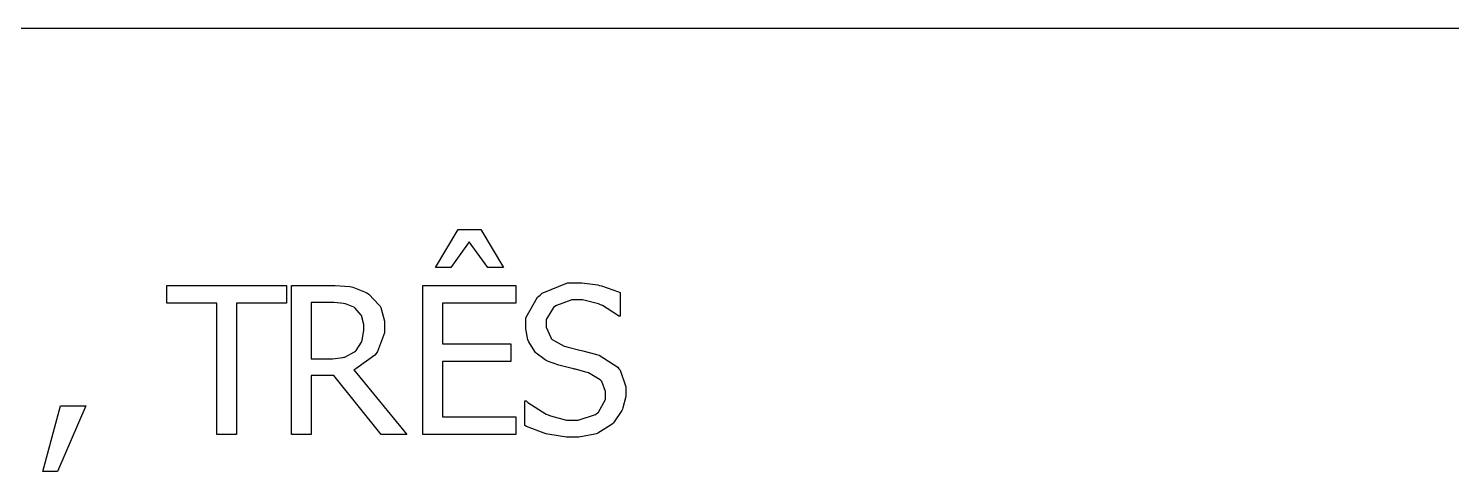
# Model space of a CAD drawing. Header units: millimetres. Extents: x 1974 to 2099, y 1386 to 1555.
# Drawn here: x 2094.708 to 2096.323, y 1478.806 to 1479.308 of the extents above; entities that cross this region are included whole.
import ezdxf

# ---------------------------------------------------------------- set-up
doc = ezdxf.new("R2010")
doc.units = ezdxf.units.MM
doc.layers.add('TEXTO', color=4, linetype='Continuous')

msp = doc.modelspace()

# ---------------------------------------------------------------- linework, layer by layer
at = {"layer": 'TEXTO', "color": 0}
for p, q in [((2098.7779, 1479.3082), (2069.8934, 1479.3082)), ((2095.17, 1479.0372), (2095.1958, 1479.0801)), ((2095.1958, 1479.0801), (2095.2217, 1479.0801)), ((2095.2217, 1479.0801), (2095.2475, 1479.0372)), ((2095.2217, 1479.0801), (2095.2217, 1479.0801)), ((2095.2085, 1479.0662), (2095.1877, 1479.0372)), ((2095.2294, 1479.0372), (2095.2085, 1479.0662)), ((2095.1877, 1479.0372), (2095.17, 1479.0372)), ((2095.2475, 1479.0372), (2095.2294, 1479.0372)), ((2094.8653, 1478.9966), (2094.8653, 1479.0166)), ((2094.8653, 1479.0166), (2095.0009, 1479.0166)), ((2095.0009, 1479.0166), (2095.0009, 1478.9966)), ((2095.0066, 1478.8477), (2095.0066, 1479.0166)), ((2095.0066, 1479.0166), (2095.0503, 1479.0166)), ((2095.0503, 1479.0166), (2095.0563, 1479.0166)), ((2095.0563, 1479.0166), (2095.0729, 1479.0154)), ((2095.0729, 1479.0154), (2095.0747, 1479.0151)), ((2095.0747, 1479.0151), (2095.0762, 1479.0149)), ((2095.0762, 1479.0149), (2095.0916, 1479.0087)), ((2095.1556, 1478.8477), (2095.1556, 1479.0166)), ((2095.1556, 1479.0166), (2095.2612, 1479.0166)), ((2095.2612, 1479.0166), (2095.2612, 1478.9966)), ((2095.2912, 1479.0082), (2095.3198, 1479.0197)), ((2095.3198, 1479.0197), (2095.3295, 1479.0197)), ((2095.3295, 1479.0197), (2095.3362, 1479.0197)), ((2095.3362, 1479.0197), (2095.3543, 1479.0174)), ((2095.3543, 1479.0174), (2095.3563, 1479.0169)), ((2095.3563, 1479.0169), (2095.3585, 1479.0164)), ((2095.3585, 1479.0164), (2095.3779, 1479.0097)), ((2094.9219, 1478.9966), (2094.8653, 1478.9966)), ((2094.9219, 1478.8477), (2094.9219, 1478.9966)), ((2095.0009, 1478.9966), (2094.9443, 1478.9966)), ((2094.9443, 1478.9966), (2094.9443, 1478.8477)), ((2095.0513, 1478.9973), (2095.029, 1478.9973)), ((2095.029, 1478.9973), (2095.029, 1478.9336)), ((2095.055, 1478.9973), (2095.0513, 1478.9973)), ((2095.0659, 1478.9964), (2095.055, 1478.9973)), ((2095.0672, 1478.9961), (2095.0659, 1478.9964)), ((2095.0682, 1478.9959), (2095.0672, 1478.9961)), ((2095.0774, 1478.9922), (2095.0682, 1478.9959)), ((2095.0916, 1479.0087), (2095.0933, 1479.0077)), ((2095.0933, 1479.0077), (2095.0945, 1479.0068)), ((2095.0945, 1479.0068), (2095.1062, 1478.9946)), ((2095.2612, 1478.9966), (2095.178, 1478.9966)), ((2095.178, 1478.9966), (2095.178, 1478.9504)), ((2095.2726, 1478.98), (2095.286, 1479.0035)), ((2095.286, 1479.0035), (2095.2888, 1479.0059)), ((2095.2888, 1479.0059), (2095.2912, 1479.0082)), ((2095.3247, 1479.0003), (2095.3073, 1478.9942)), ((2095.3309, 1479.0003), (2095.3247, 1479.0003)), ((2095.3369, 1479.0003), (2095.3309, 1479.0003)), ((2095.3553, 1478.9958), (2095.3369, 1479.0003)), ((2095.3575, 1478.9948), (2095.3553, 1478.9958)), ((2095.3779, 1479.0097), (2095.3797, 1479.0089)), ((2095.3797, 1479.0089), (2095.3797, 1478.9819)), ((2095.0781, 1478.9916), (2095.0774, 1478.9922)), ((2095.0791, 1478.991), (2095.0781, 1478.9916)), ((2095.0859, 1478.9831), (2095.0791, 1478.991)), ((2095.0864, 1478.9822), (2095.0859, 1478.9831)), ((2095.0866, 1478.9813), (2095.0864, 1478.9822)), ((2095.0888, 1478.9724), (2095.0866, 1478.9813)), ((2095.1062, 1478.9946), (2095.1072, 1478.9931)), ((2095.1072, 1478.9931), (2095.108, 1478.9916)), ((2095.108, 1478.9916), (2095.1124, 1478.9761)), ((2095.2726, 1478.9714), (2095.2726, 1478.98)), ((2095.3041, 1478.9918), (2095.2959, 1478.9783)), ((2095.3057, 1478.993), (2095.3041, 1478.9918)), ((2095.3073, 1478.9942), (2095.3057, 1478.993)), ((2095.3595, 1478.994), (2095.3575, 1478.9948)), ((2095.3767, 1478.9831), (2095.3595, 1478.994)), ((2095.3782, 1478.9819), (2095.3767, 1478.9831)), ((2095.3797, 1478.9819), (2095.3782, 1478.9819)), ((2095.0871, 1478.9548), (2095.0888, 1478.9656)), ((2095.0888, 1478.9691), (2095.0888, 1478.9724)), ((2095.0888, 1478.9656), (2095.0888, 1478.9691)), ((2095.0888, 1478.9691), (2095.0888, 1478.9691)), ((2095.1124, 1478.9631), (2095.1045, 1478.9418)), ((2095.1124, 1478.9761), (2095.1124, 1478.9708)), ((2095.1124, 1478.9708), (2095.1124, 1478.9631)), ((2095.2726, 1478.9674), (2095.2726, 1478.9714)), ((2095.2751, 1478.9552), (2095.2726, 1478.9674)), ((2095.2959, 1478.9783), (2095.2959, 1478.9738)), ((2095.2959, 1478.9738), (2095.2959, 1478.9695)), ((2095.2959, 1478.9695), (2095.3009, 1478.9578)), ((2095.0801, 1478.9432), (2095.0861, 1478.9526)), ((2095.0861, 1478.9526), (2095.0866, 1478.9537)), ((2095.0866, 1478.9537), (2095.0871, 1478.9548)), ((2095.178, 1478.9504), (2095.2555, 1478.9504)), ((2095.2555, 1478.9504), (2095.2555, 1478.9305)), ((2095.2756, 1478.954), (2095.2751, 1478.9552)), ((2095.2761, 1478.9527), (2095.2756, 1478.954)), ((2095.2828, 1478.9418), (2095.2761, 1478.9527)), ((2095.3009, 1478.9578), (2095.3016, 1478.9567)), ((2095.3016, 1478.9567), (2095.3026, 1478.9556)), ((2095.3026, 1478.9556), (2095.3163, 1478.9479)), ((2095.3163, 1478.9479), (2095.3181, 1478.9474)), ((2095.3181, 1478.9474), (2095.3193, 1478.9471)), ((2095.3193, 1478.9471), (2095.334, 1478.9435)), ((2095.029, 1478.9336), (2095.0488, 1478.9336)), ((2095.0488, 1478.9336), (2095.0531, 1478.9336)), ((2095.0531, 1478.9336), (2095.065, 1478.935)), ((2095.065, 1478.935), (2095.0662, 1478.9353)), ((2095.0662, 1478.9353), (2095.0674, 1478.9356)), ((2095.0674, 1478.9356), (2095.0784, 1478.9414)), ((2095.0784, 1478.9414), (2095.0794, 1478.9423)), ((2095.0794, 1478.9423), (2095.0801, 1478.9432)), ((2095.1012, 1478.9376), (2095.0799, 1478.9223)), ((2095.103, 1478.9397), (2095.1012, 1478.9376)), ((2095.1045, 1478.9418), (2095.103, 1478.9397)), ((2095.2555, 1478.9305), (2095.178, 1478.9305)), ((2095.178, 1478.9305), (2095.178, 1478.8677)), ((2095.2838, 1478.9409), (2095.2828, 1478.9418)), ((2095.2845, 1478.94), (2095.2838, 1478.9409)), ((2095.2947, 1478.9323), (2095.2845, 1478.94)), ((2095.2959, 1478.9317), (2095.2947, 1478.9323)), ((2095.2972, 1478.931), (2095.2959, 1478.9317)), ((2095.3101, 1478.9263), (2095.2972, 1478.931)), ((2095.334, 1478.9435), (2095.3357, 1478.943)), ((2095.3357, 1478.943), (2095.3372, 1478.9426)), ((2095.3372, 1478.9426), (2095.3516, 1478.9389)), ((2095.3516, 1478.9389), (2095.3528, 1478.9385)), ((2095.3528, 1478.9385), (2095.3558, 1478.9376)), ((2095.3558, 1478.9376), (2095.3769, 1478.9243)), ((2095.0548, 1478.9148), (2095.029, 1478.9148)), ((2095.029, 1478.9148), (2095.029, 1478.8477)), ((2095.1085, 1478.8477), (2095.0548, 1478.9148)), ((2095.0799, 1478.9223), (2095.0774, 1478.9212)), ((2095.0774, 1478.9212), (2095.1375, 1478.8477)), ((2095.0774, 1478.9212), (2095.0774, 1478.9212)), ((2095.3116, 1478.9259), (2095.3101, 1478.9263)), ((2095.3131, 1478.9255), (2095.3116, 1478.9259)), ((2095.3267, 1478.9222), (2095.3131, 1478.9255)), ((2095.328, 1478.9219), (2095.3267, 1478.9222)), ((2095.329, 1478.9217), (2095.328, 1478.9219)), ((2095.3406, 1478.9186), (2095.329, 1478.9217)), ((2095.3421, 1478.9181), (2095.3406, 1478.9186)), ((2095.3439, 1478.9177), (2095.3421, 1478.9181)), ((2095.3571, 1478.9098), (2095.3439, 1478.9177)), ((2095.3769, 1478.9243), (2095.3784, 1478.9224)), ((2095.3784, 1478.9224), (2095.3797, 1478.9207)), ((2095.3797, 1478.9207), (2095.3863, 1478.902)), ((2095.358, 1478.9088), (2095.3571, 1478.9098)), ((2095.3588, 1478.9078), (2095.358, 1478.9088)), ((2095.363, 1478.8965), (2095.3588, 1478.9078)), ((2095.3863, 1478.902), (2095.3863, 1478.8958)), ((2095.2714, 1478.8578), (2095.2714, 1478.886)), ((2095.2714, 1478.886), (2095.2731, 1478.886)), ((2095.2731, 1478.886), (2095.2748, 1478.8842)), ((2095.2748, 1478.8842), (2095.2959, 1478.8708)), ((2095.3551, 1478.8732), (2095.363, 1478.8876)), ((2095.363, 1478.8924), (2095.363, 1478.8965)), ((2095.363, 1478.8876), (2095.363, 1478.8924)), ((2095.3863, 1478.891), (2095.3829, 1478.878)), ((2095.3863, 1478.8958), (2095.3863, 1478.891)), ((2094.7247, 1478.8058), (2094.7446, 1478.8801)), ((2094.7732, 1478.8801), (2094.7411, 1478.8058)), ((2094.7446, 1478.8801), (2094.7732, 1478.8801)), ((2094.7446, 1478.8801), (2094.7446, 1478.8801)), ((2095.178, 1478.8677), (2095.2612, 1478.8677)), ((2095.2612, 1478.8677), (2095.2612, 1478.8477)), ((2095.2959, 1478.8708), (2095.2982, 1478.8699)), ((2095.2982, 1478.8699), (2095.3005, 1478.8689)), ((2095.3005, 1478.8689), (2095.319, 1478.8641)), ((2095.3322, 1478.8641), (2095.3518, 1478.8706)), ((2095.3518, 1478.8706), (2095.3536, 1478.8719)), ((2095.3536, 1478.8719), (2095.3551, 1478.8732)), ((2095.3816, 1478.8748), (2095.3722, 1478.8611)), ((2095.3824, 1478.8763), (2095.3816, 1478.8748)), ((2095.3829, 1478.878), (2095.3824, 1478.8763)), ((2095.2733, 1478.857), (2095.2714, 1478.8578)), ((2095.2935, 1478.8492), (2095.2733, 1478.857)), ((2095.319, 1478.8641), (2095.3252, 1478.8641)), ((2095.3252, 1478.8641), (2095.3322, 1478.8641)), ((2095.3697, 1478.8588), (2095.3543, 1478.8494)), ((2095.3709, 1478.8599), (2095.3697, 1478.8588)), ((2095.3722, 1478.8611), (2095.3709, 1478.8599)), ((2094.9443, 1478.8477), (2094.9219, 1478.8477)), ((2094.9443, 1478.8477), (2094.9443, 1478.8477)), ((2095.029, 1478.8477), (2095.0066, 1478.8477)), ((2095.1375, 1478.8477), (2095.1085, 1478.8477)), ((2095.2612, 1478.8477), (2095.1556, 1478.8477)), ((2095.2612, 1478.8477), (2095.2612, 1478.8477)), ((2095.2957, 1478.8485), (2095.2935, 1478.8492)), ((2095.2977, 1478.848), (2095.2957, 1478.8485)), ((2095.319, 1478.8447), (2095.2977, 1478.848)), ((2095.327, 1478.8447), (2095.319, 1478.8447)), ((2095.3327, 1478.8447), (2095.327, 1478.8447)), ((2095.327, 1478.8447), (2095.327, 1478.8447)), ((2095.3509, 1478.848), (2095.3327, 1478.8447)), ((2095.3525, 1478.8487), (2095.3509, 1478.848)), ((2095.3543, 1478.8494), (2095.3525, 1478.8487)), ((2094.7411, 1478.8058), (2094.7247, 1478.8058))]:
    msp.add_line(p, q, dxfattribs=at)

doc.saveas('drawing.dxf')
